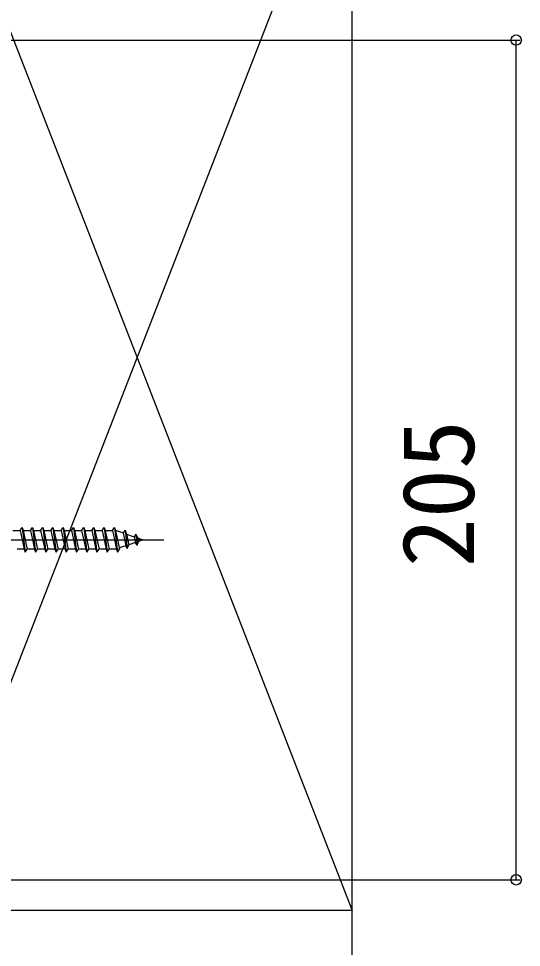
# Model space of a CAD drawing. Units: millimetres, scale not verified. Extents: x -1050 to 1050, y -1565 to 1556.
# Drawn here: x 151.6 to 274.3, y 421.8 to 648.6 of the extents above; entities that cross this region are included whole.
import ezdxf
from ezdxf.enums import TextEntityAlignment as Align

# ---------------------------------------------------------------- set-up
doc = ezdxf.new("R2010")
doc.units = ezdxf.units.MM
doc.header["$LTSCALE"] = 8
for name, color, linetype in [('0-5_YKK_13', 4, 'Continuous'), ('0-6_YKK_D', 6, 'Continuous'), ('0-8_YSS_K', 3, 'Continuous')]:
    doc.layers.add(name, color=color, linetype=linetype)
doc.styles.add('ＭＳ ゴシック', font='')
doc.styles.get('ＭＳ ゴシック').set_extended_font_data('MS Gothic')

msp = doc.modelspace()

# ---------------------------------------------------------------- linework, layer by layer
at = {"layer": '0-5_YKK_13'}
for p, q in [((152.5, 524.301), (153.25, 518.301)), ((155, 524.301), (155.75, 518.301)), ((157.5, 524.301), (158.25, 518.301)), ((160, 524.301), (160.75, 518.301)), ((162.5, 524.301), (163.25, 518.301)), ((165, 524.301), (165.75, 518.301)), ((167.5, 524.301), (168.25, 518.301)), ((170, 524.301), (170.75, 518.301)), ((172.5, 524.301), (173.25, 518.301)), ((175, 524.301), (175.75, 518.301)), ((150.25, 523.551), (152, 523.551)), ((152.75, 523.551), (154.5, 523.551)), ((152.75, 523.551), (153.75, 519.051)), ((155.25, 523.551), (157, 523.551)), ((155.25, 523.551), (156.25, 519.051)), ((157.75, 523.551), (159.5, 523.551)), ((157.75, 523.551), (158.75, 519.051)), ((160.25, 523.551), (162, 523.551)), ((160.25, 523.551), (161.25, 519.051)), ((162.75, 523.551), (164.5, 523.551)), ((162.75, 523.551), (163.75, 519.051)), ((165.25, 523.551), (167, 523.551)), ((165.25, 523.551), (166.25, 519.051)), ((167.75, 523.551), (169.5, 523.551)), ((167.75, 523.551), (168.75, 519.051)), ((170.25, 523.551), (172, 523.551)), ((170.25, 523.551), (171.25, 519.051)), ((172.75, 523.551), (174.5, 523.551)), ((172.75, 523.551), (173.75, 519.051)), ((175.25, 523.551), (175.466, 523.551)), ((175.25, 523.551), (176.25, 519.051)), ((175.466, 523.551), (177.127, 522.979)), ((177.586, 523.615), (177.127, 522.979)), ((177.127, 522.979), (177.82, 519.862)), ((177.586, 523.615), (177.939, 522.7)), ((177.586, 523.615), (178.14, 519.179)), ((177.939, 522.7), (179.834, 522.047)), ((177.939, 522.7), (178.517, 520.102)), ((180.198, 522.715), (179.834, 522.047)), ((179.834, 522.047), (180.142, 520.662)), ((180.198, 522.715), (180.646, 521.768)), ((180.198, 522.715), (180.537, 520.005)), ((180.646, 521.768), (182, 521.301)), ((180.646, 521.768), (180.839, 520.902)), ((120.2, 521.301), (187.039, 521.301)), ((177.82, 519.862), (176.194, 519.302)), ((178.14, 519.179), (177.82, 519.862)), ((178.14, 519.179), (178.517, 520.102)), ((180.142, 520.662), (178.517, 520.102)), ((180.537, 520.005), (180.142, 520.662)), ((180.537, 520.005), (180.839, 520.902)), ((182, 521.301), (180.839, 520.902)), ((153, 519.051), (151.25, 519.051)), ((155.5, 519.051), (153.75, 519.051)), ((158, 519.051), (156.25, 519.051)), ((160.5, 519.051), (158.75, 519.051)), ((163, 519.051), (161.25, 519.051)), ((165.5, 519.051), (163.75, 519.051)), ((168, 519.051), (166.25, 519.051)), ((170.5, 519.051), (168.75, 519.051)), ((173, 519.051), (171.25, 519.051)), ((175.466, 519.051), (173.75, 519.051)), ((175.498, 519.063), (175.466, 519.051))]:
    msp.add_line(p, q, dxfattribs=at)
for points in [[(152, 523.551), (152.5, 524.301), (152.75, 523.551)], [(154.5, 523.551), (155, 524.301), (155.25, 523.551)], [(157, 523.551), (157.5, 524.301), (157.75, 523.551)], [(159.5, 523.551), (160, 524.301), (160.25, 523.551)], [(162, 523.551), (162.5, 524.301), (162.75, 523.551)], [(164.5, 523.551), (165, 524.301), (165.25, 523.551)], [(167, 523.551), (167.5, 524.301), (167.75, 523.551)], [(169.5, 523.551), (170, 524.301), (170.25, 523.551)], [(172, 523.551), (172.5, 524.301), (172.75, 523.551)], [(174.5, 523.551), (175, 524.301), (175.25, 523.551)], [(152, 523.551), (153, 519.051), (153.25, 518.301), (153.75, 519.051)], [(154.5, 523.551), (155.5, 519.051), (155.75, 518.301), (156.25, 519.051)], [(157, 523.551), (158, 519.051), (158.25, 518.301), (158.75, 519.051)], [(159.5, 523.551), (160.5, 519.051), (160.75, 518.301), (161.25, 519.051)], [(162, 523.551), (163, 519.051), (163.25, 518.301), (163.75, 519.051)], [(164.5, 523.551), (165.5, 519.051), (165.75, 518.301), (166.25, 519.051)], [(167, 523.551), (168, 519.051), (168.25, 518.301), (168.75, 519.051)], [(169.5, 523.551), (170.5, 519.051), (170.75, 518.301), (171.25, 519.051)], [(172, 523.551), (173, 519.051), (173.25, 518.301), (173.75, 519.051)], [(174.5, 523.551), (175.5, 519.051), (175.75, 518.301), (176.25, 519.051)]]:
    msp.add_lwpolyline(points, dxfattribs=at)
at = {"layer": '0-6_YKK_D'}
for p, q in [((128.5, 643.301), (274, 643.301)), ((273, 438.301), (273, 643.301)), ((128.7, 438.301), (274, 438.301))]:
    msp.add_line(p, q, dxfattribs=at)
for centre in [(273, 643.301), (273, 438.301)]:
    msp.add_circle(centre, 1.275, dxfattribs=at)
at = {"layer": '0-8_YSS_K'}
for p, q in [((233, 700.801), (128, 430.801)), ((233, 167.898), (233, 700.801))]:
    msp.add_line(p, q, dxfattribs=at)
for points in [[(233, 430.801), (128, 430.801), (128, 700.801)], [(128, 700.801), (233, 430.801), (233, 700.801)]]:
    msp.add_lwpolyline(points, dxfattribs=at)

# ---------------------------------------------------------------- texts
at = {"layer": '0-6_YKK_D', "style": 'ＭＳ ゴシック'}
msp.add_text('205', height=17.6, rotation=90, dxfattribs=at).set_placement((268, 514.62), align=Align.BOTTOM_LEFT)

doc.saveas('drawing.dxf')
